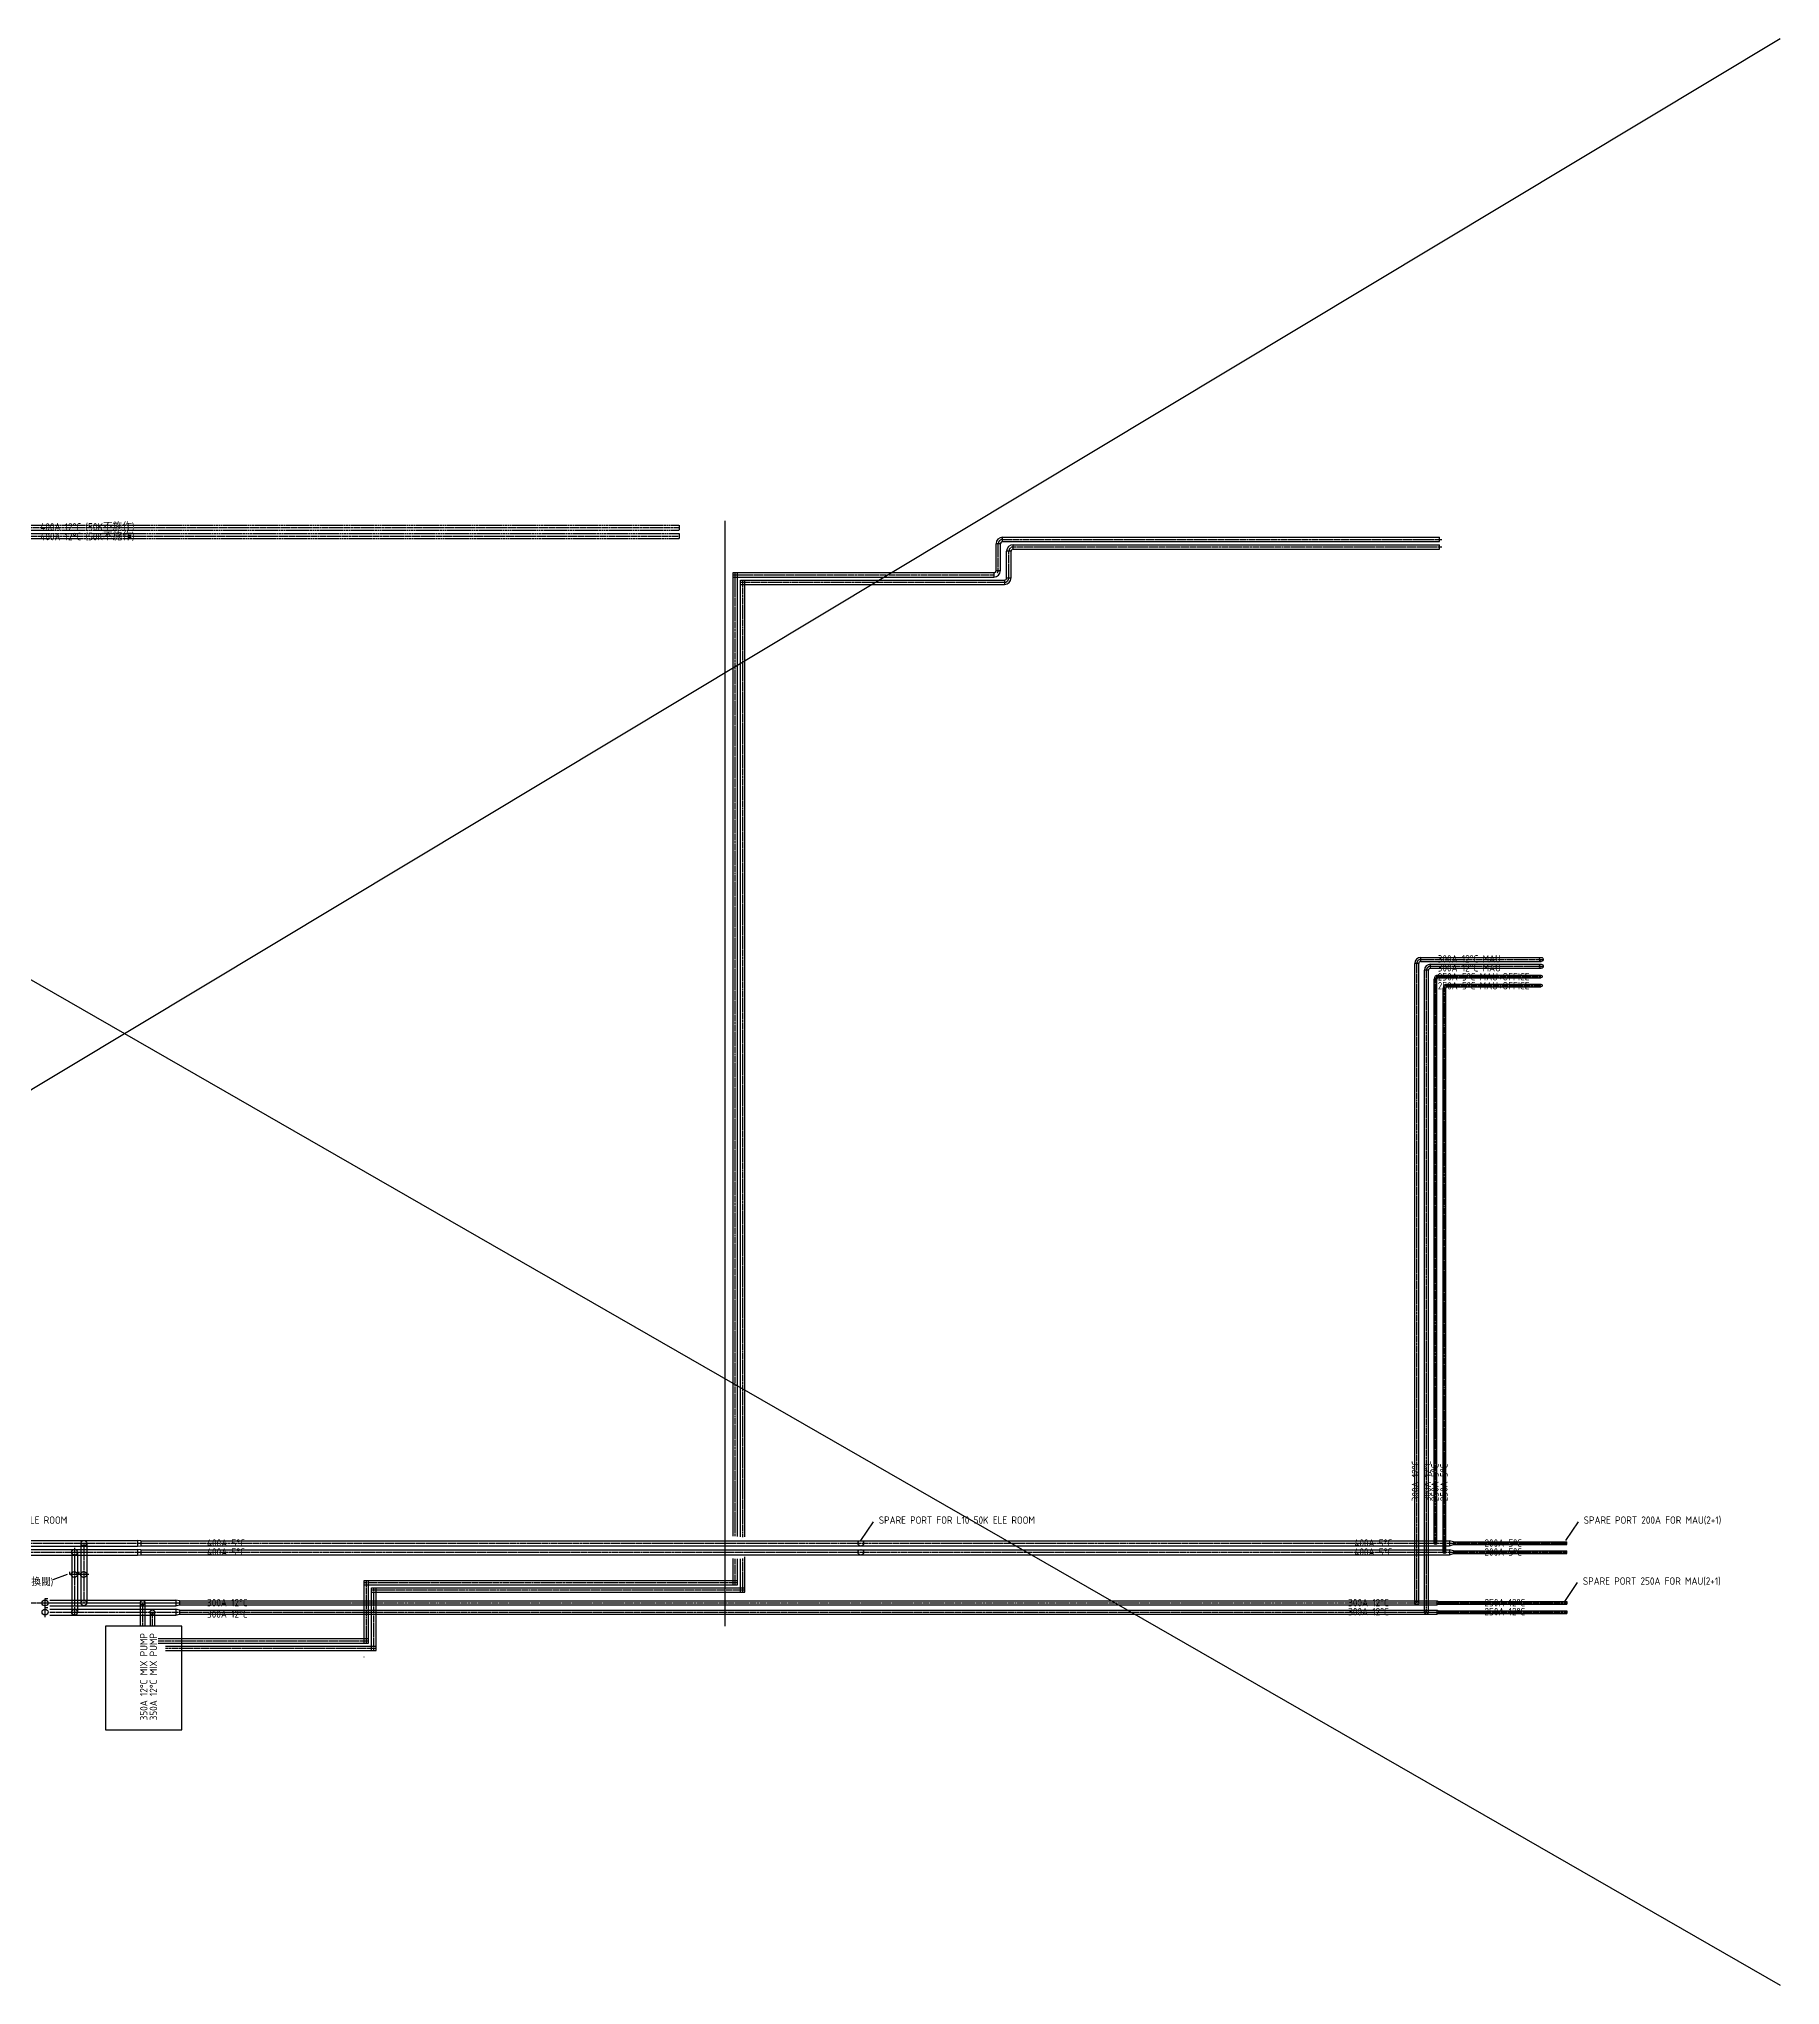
# Model space of a CAD drawing. Extents: x -168053 to 290600, y -560063 to 131745.
# Drawn here: x 120962 to 261600, y -560063 to -402813 of the extents above; entities that cross this region are included whole.
import ezdxf
from ezdxf.enums import TextEntityAlignment as Align

# ---------------------------------------------------------------- set-up
doc = ezdxf.new("R2010")
doc.units = 0
doc.header["$LTSCALE"] = 250
doc.linetypes.add('XFM2P25-200K$0$CENTER2', pattern=[1.125, 0.75, -0.125, 0.125, -0.125])
doc.linetypes.add('XFM2P25-200K$0$HIDDEN', pattern=[0.375, 0.25, -0.125])
for name, color, linetype in [('XFM2P25-200K$0$M-PIPE-CHWR13', 94, 'Continuous'), ('XFM2P25-200K$0$M-PIPE-CHWR13_CL', 93, 'XFM2P25-200K$0$CENTER2'), ('XFM2P25-200K$0$M-PIPE-CHWR22', 110, 'Continuous'), ('XFM2P25-200K$0$M-PIPE-CHWR22_CL', 111, 'XFM2P25-200K$0$CENTER2'), ('XFM2P25-200K$0$M-PIPE-CHWS12', 130, 'Continuous'), ('XFM2P25-200K$0$M-PIPE-CHWS12_CL', 132, 'XFM2P25-200K$0$CENTER2'), ('XFM2P25-200K$0$M-PIPE-CHWS5', 144, 'Continuous'), ('XFM2P25-200K$0$M-PIPE-CHWS5_CL', 1, 'XFM2P25-200K$0$CENTER2'), ('XFM2P25-200K$0$M-PIPE-TEXT', 3, 'Continuous'), ('XFM2P25-200K$0$界線', 1, 'Continuous')]:
    doc.layers.add(name, color=color, linetype=linetype)
doc.styles.add('XFM2P25-200K$0$aa-txt', font='isocp.shx', dxfattribs={"bigfont": 'chineset.shx'})

# ---------------------------------------------------------------- blocks, each defined once
blk = doc.blocks.new('XFM2P25-200K')
at = {"layer": 'XFM2P25-200K$0$M-PIPE-CHWR13'}
for p, q in [((261600, -402813), (0, -560063)), ((0, -409671), (261600, -560063)), ((233653, -524366), (233653, -478787)), ((233872, -478787), (233653, -478787)), ((233872, -524366), (233872, -478787)), ((233981, -478459), (242267, -478459)), ((233981, -478678), (233981, -478459)), ((233981, -478678), (242267, -478678)), ((187351, -524141), (188372, -522620)), ((244290, -524141), (245310, -522620)), ((21202, -524141), (128911, -524141)), ((21202, -524591), (128911, -524591)), ((129203, -524159), (128911, -524141)), ((128911, -524141), (128911, -524591)), ((128911, -524591), (129203, -524573)), ((129203, -524159), (129203, -524573)), ((129203, -524159), (234894, -524159)), ((129203, -524573), (234894, -524573)), ((235210, -524257), (234894, -524159)), ((234894, -524159), (234894, -524573)), ((234894, -524573), (235210, -524476)), ((235210, -524257), (235210, -524476)), ((235210, -524257), (244378, -524257)), ((235210, -524476), (244378, -524476)), ((244378, -524476), (244378, -524257)), ((244378, -525200), (244378, -524981)), ((244223, -529067), (245243, -527546))]:
    blk.add_line(p, q, dxfattribs=at)
at = {"layer": 'XFM2P25-200K$0$M-PIPE-CHWR13', "color": 2}
for p, q in [((123452, -526889), (123452, -526674)), ((124199, -526889), (124199, -526674)), ((124234, -526889), (123452, -526889)), ((124982, -526889), (124199, -526889)), ((121456, -529596), (121456, -528814)), ((121456, -528814), (121671, -528814)), ((121456, -530344), (121456, -529562)), ((121456, -529562), (121671, -529562))]:
    blk.add_line(p, q, dxfattribs=at)
at = {"layer": 'XFM2P25-200K$0$M-PIPE-CHWR13'}
blk.add_lwpolyline([(126350, -539444), (132496, -539444), (132496, -531063), (126350, -531063)], close=True, dxfattribs=at)
for centre, radius in [((242267, -478568), 110), ((242267, -479293), 110), ((123843, -525091), 234), ((124591, -524366), 234), ((187351, -524366), 225), ((187351, -525091), 225), ((233762, -524366), 110), ((123843, -529930), 234), ((124591, -529183), 234)]:
    blk.add_circle(centre, radius, dxfattribs=at)
at = {"layer": 'XFM2P25-200K$0$M-PIPE-CHWR13', "color": 2}
for centre in [(123821, -526889), (124568, -526889), (121456, -529183), (121456, -529930)]:
    blk.add_circle(centre, 242, dxfattribs=at)
at = {"layer": 'XFM2P25-200K$0$M-PIPE-CHWR13'}
for radius in [329, 110]:
    blk.add_arc((233981, -478787), radius, 90, 180, dxfattribs=at)
at = {"layer": 'XFM2P25-200K$0$M-PIPE-CHWR13_CL'}
for p, q in [((233762, -524366), (233762, -478787)), ((233981, -478568), (242267, -478568)), ((21202, -524366), (244378, -524366))]:
    blk.add_line(p, q, dxfattribs=at)
blk.add_arc((233981, -478787), 219, 90, 180, dxfattribs=at)
at = {"layer": 'XFM2P25-200K$0$M-PIPE-CHWR22', "linetype": 'XFM2P25-200K$0$HIDDEN'}
for p, q in [((45574, -442778), (172668, -442778)), ((45574, -443184), (172668, -443184))]:
    blk.add_line(p, q, dxfattribs=at)
at = {"layer": 'XFM2P25-200K$0$M-PIPE-CHWR22'}
for p, q in [((172668, -442778), (172668, -443184)), ((199127, -446363), (199127, -444213)), ((199482, -444213), (199127, -444213)), ((199482, -446394), (199482, -444213)), ((199660, -443681), (234097, -443681)), ((199660, -444036), (199660, -443681)), ((199660, -444036), (234097, -444036)), ((234097, -444036), (234097, -443681)), ((177637, -446541), (198950, -446541)), ((177637, -523841), (177637, -446541)), ((177992, -523856), (177992, -446541)), ((198950, -446541), (198950, -446896)), ((199127, -446363), (199482, -446363)), ((177637, -446896), (198950, -446896)), ((233361, -477578), (242314, -477578)), ((233361, -477901), (233361, -477578)), ((233361, -477901), (242314, -477901)), ((232876, -529930), (232876, -478063)), ((233199, -478063), (232876, -478063)), ((233199, -529930), (233199, -478063)), ((123609, -525091), (123609, -529930)), ((124077, -525091), (124077, -529930)), ((177637, -528318), (177637, -525620)), ((177992, -528318), (177992, -525474)), ((147837, -527963), (177992, -527963)), ((147837, -533026), (147837, -527963)), ((147837, -528318), (177992, -528318)), ((148192, -533026), (148192, -527963)), ((121843, -529696), (132008, -529696)), ((129933, -529930), (129933, -531063)), ((130301, -529930), (130301, -531063)), ((132323, -529769), (132008, -529696)), ((132008, -529696), (132008, -530164)), ((132323, -529769), (233903, -529769)), ((132323, -529769), (132323, -530092)), ((233903, -530092), (233903, -529769)), ((233903, -529769), (234021, -529821)), ((234021, -529821), (244378, -529821)), ((234021, -529821), (234021, -530040)), ((244378, -529821), (244378, -530040)), ((121843, -530164), (132008, -530164)), ((132008, -530164), (132323, -530092)), ((132323, -530092), (233903, -530092)), ((234021, -530040), (233903, -530092)), ((234021, -530040), (244378, -530040)), ((131187, -532671), (148192, -532671)), ((131187, -533026), (148192, -533026))]:
    blk.add_line(p, q, dxfattribs=at)
for centre, radius in [((242314, -477740), 162), ((130117, -529930), 184), ((233038, -529930), 161)]:
    blk.add_circle(centre, radius, dxfattribs=at)
for centre, radius, start, end in [((199660, -444213), 532, 90, 180), ((199660, -444213), 178, 90, 180), ((198950, -446363), 178, 270, 0), ((198950, -446363), 532, 270, 0), ((233361, -478063), 484, 90, 180), ((233361, -478063), 162, 90, 180)]:
    blk.add_arc(centre, radius, start, end, dxfattribs=at)
at = {"layer": 'XFM2P25-200K$0$M-PIPE-CHWR22_CL'}
for p, q in [((45574, -442981), (172668, -442981)), ((199305, -446336), (199305, -444213)), ((199660, -443858), (234274, -443858)), ((177814, -523870), (177814, -446541)), ((177637, -446718), (198950, -446718)), ((233361, -477740), (242476, -477740)), ((233038, -529930), (233038, -478063)), ((123843, -524734), (123843, -530164)), ((177814, -528318), (177814, -525606)), ((147837, -528140), (177992, -528140)), ((148015, -533026), (148015, -527963)), ((121843, -529930), (244378, -529930)), ((130117, -529930), (130117, -531063)), ((131187, -532849), (148192, -532849))]:
    blk.add_line(p, q, dxfattribs=at)
for centre, radius, start, end in [((199660, -444213), 355, 90, 180), ((198950, -446363), 355, 270, 0), ((233361, -478063), 323, 90, 180)]:
    blk.add_arc(centre, radius, start, end, dxfattribs=at)
at = {"layer": 'XFM2P25-200K$0$M-PIPE-CHWS12', "linetype": 'XFM2P25-200K$0$HIDDEN'}
for p, q in [((44892, -442097), (172668, -442097)), ((44892, -442503), (172668, -442503))]:
    blk.add_line(p, q, dxfattribs=at)
at = {"layer": 'XFM2P25-200K$0$M-PIPE-CHWS12'}
for p, q in [((172668, -442097), (172668, -442503)), ((198801, -443079), (234097, -443079)), ((198801, -443434), (198801, -443079)), ((198801, -443434), (234097, -443434)), ((234097, -443434), (234097, -443079)), ((198268, -445762), (198268, -443612)), ((198623, -443612), (198268, -443612)), ((198623, -445762), (198623, -443612)), ((177035, -445939), (198130, -445939)), ((177035, -523778), (177035, -445939)), ((177035, -446294), (198091, -446294)), ((177390, -523822), (177390, -445939)), ((198091, -445939), (198091, -446294)), ((198268, -445762), (198623, -445762)), ((232094, -529183), (232094, -477515)), ((232417, -477515), (232094, -477515)), ((232417, -529183), (232417, -477515)), ((232579, -477030), (242314, -477030)), ((232579, -477353), (232579, -477030)), ((232579, -477353), (242314, -477353)), ((124357, -524366), (124357, -529183)), ((124825, -524366), (124825, -529183)), ((177035, -527716), (177035, -525606)), ((177390, -527716), (177390, -525625)), ((147235, -527361), (177390, -527361)), ((147235, -532425), (147235, -527361)), ((147235, -527716), (177390, -527716)), ((147590, -532425), (147590, -527361)), ((121843, -528949), (132008, -528949)), ((121843, -529417), (132008, -529417)), ((129151, -529183), (129151, -531063)), ((129519, -529183), (129519, -531063)), ((132323, -529021), (132008, -528949)), ((132008, -528949), (132008, -529417)), ((132008, -529417), (132323, -529344)), ((132323, -529021), (233903, -529021)), ((132323, -529021), (132323, -529344)), ((132323, -529344), (233903, -529344)), ((233903, -529344), (233903, -529021)), ((233903, -529021), (234021, -529073)), ((234021, -529292), (233903, -529344)), ((234021, -529073), (244378, -529073)), ((234021, -529073), (234021, -529292)), ((234021, -529292), (244378, -529292)), ((244378, -529073), (244378, -529292)), ((130585, -532070), (147590, -532070)), ((130585, -532425), (147590, -532425)), ((147235, -533563), (147235, -533548))]:
    blk.add_line(p, q, dxfattribs=at)
for centre, radius in [((242314, -477192), 162), ((129335, -529183), 184), ((232256, -529183), 162)]:
    blk.add_circle(centre, radius, dxfattribs=at)
for centre, radius, start, end in [((198801, -443612), 533, 90, 180), ((198801, -443612), 178, 90, 180), ((198091, -445762), 178, 270, 0), ((198091, -445762), 533, 270, 0), ((232579, -477515), 485, 90, 180), ((232579, -477515), 162, 90, 180)]:
    blk.add_arc(centre, radius, start, end, dxfattribs=at)
at = {"layer": 'XFM2P25-200K$0$M-PIPE-CHWS12_CL'}
for p, q in [((44892, -442300), (172668, -442300)), ((198801, -443257), (234274, -443257)), ((198446, -445762), (198446, -443612)), ((177035, -446116), (198091, -446116)), ((177212, -523778), (177212, -445939)), ((232256, -529183), (232256, -477515)), ((232579, -477192), (242476, -477192)), ((124591, -524366), (124591, -529183)), ((177212, -527716), (177212, -525610)), ((147235, -527539), (177390, -527539)), ((147413, -532425), (147413, -527361)), ((-4032, -529183), (146207, -529183)), ((121843, -529183), (244378, -529183)), ((129335, -529183), (129335, -531063)), ((130585, -532247), (147590, -532247))]:
    blk.add_line(p, q, dxfattribs=at)
for centre, radius, start, end in [((198801, -443612), 355, 90, 180), ((198091, -445762), 355, 270, 272.5399), ((198091, -445762), 355, 324.90291, 0), ((232579, -477515), 323, 90, 180)]:
    blk.add_arc(centre, radius, start, end, dxfattribs=at)
at = {"layer": 'XFM2P25-200K$0$M-PIPE-CHWS5'}
for p, q in [((234378, -525091), (234378, -479512)), ((234597, -479512), (234378, -479512)), ((234597, -525091), (234597, -479512)), ((234706, -479184), (242267, -479184)), ((234706, -479403), (234706, -479184)), ((234706, -479403), (242267, -479403)), ((20477, -524866), (128911, -524866)), ((129203, -524884), (128911, -524866)), ((128911, -524866), (128911, -525316)), ((129203, -524884), (129203, -525298)), ((129203, -524884), (234894, -524884)), ((235210, -524981), (234894, -524884)), ((234894, -524884), (234894, -525298)), ((234894, -525298), (235210, -525200)), ((235210, -524981), (235210, -525200)), ((235210, -524981), (244378, -524981)), ((235210, -525200), (244378, -525200)), ((20477, -525316), (128911, -525316)), ((128911, -525316), (129203, -525298)), ((129203, -525298), (234894, -525298))]:
    blk.add_line(p, q, dxfattribs=at)
blk.add_circle((234487, -525091), 110, dxfattribs=at)
for radius in [329, 110]:
    blk.add_arc((234706, -479512), radius, 90, 180, dxfattribs=at)
at = {"layer": 'XFM2P25-200K$0$M-PIPE-CHWS5_CL'}
for p, q in [((234487, -525091), (234487, -479512)), ((234706, -479293), (242267, -479293)), ((20477, -525091), (244378, -525091))]:
    blk.add_line(p, q, dxfattribs=at)
blk.add_arc((234706, -479512), 219, 90, 180, dxfattribs=at)
at = {"layer": 'XFM2P25-200K$0$M-PIPE-TEXT'}
blk.add_line((122100, -527295), (123266, -526874), dxfattribs=at)
at = {"layer": 'XFM2P25-200K$0$界線'}
blk.add_line((176400, -531063), (176400, -441760), dxfattribs=at)
at = {"layer": 'XFM2P25-200K$0$M-PIPE-TEXT', "style": 'XFM2P25-200K$0$aa-txt'}
for s, p in [('400A 12%%DC (50K不施作)', (121075, -442239)), ('400A 12%%DC (50K不施作)', (121075, -443021)), ('300A 12%%DC MAU', (233950, -477145)), ('300A 12%%DC MAU', (233950, -477868)), ('250A 5%%DC MAU+OFFICE', (233950, -478593)), ('250A 5%%DC MAU+OFFICE', (233950, -479318)), ('400A 5%%DC', (134541, -524348)), ('400A 5%%DC', (134541, -525072)), ('400A 5%%DC', (227215, -524348)), ('400A 5%%DC', (227215, -525072)), ('200A 5%%DC', (237722, -524348)), ('200A 5%%DC', (237722, -525072)), ('450A 12%%DC (50K切換閥)', (114492, -527510)), ('300A 12%%DC', (134541, -529164)), ('300A 12%%DC', (134541, -530089)), ('300A 12%%DC', (226715, -529164)), ('300A 12%%DC', (226715, -529889)), ('250A 12%%DC', (237722, -529164)), ('250A 12%%DC', (237722, -529889))]:
    blk.add_text(s, height=600, dxfattribs=at).set_placement(p, align=Align.MIDDLE_LEFT)
for s, rotation, p in [('300A 12%%DC', 90, (232154, -520973)), ('300A 12%%DC', 90, (233105, -520973)), ('250A 5%%DC', 90, (233720, -520973)), ('250A 5%%DC', 90, (234445, -520973)), ('SPARE PORT FOR L10 100K ELE ROOM', 359.99988, (110390, -522494)), ('SPARE PORT FOR L10 50K ELE ROOM', 359.99988, (188803, -522494)), ('SPARE PORT 200A FOR MAU(2+1)', 359.99988, (245742, -522494)), ('SPARE PORT 250A FOR MAU(2+1)', 359.99988, (245675, -527420)), ('350A 12%%DC MIX PUMP', 90, (129428, -538676)), ('350A 12%%DC MIX PUMP', 90, (130210, -538676))]:
    blk.add_text(s, height=600, rotation=rotation, dxfattribs=at).set_placement(p, align=Align.MIDDLE_LEFT)

msp = doc.modelspace()

# ---------------------------------------------------------------- block references
msp.add_blockref('XFM2P25-200K', (0, 0))

doc.saveas('drawing.dxf')
